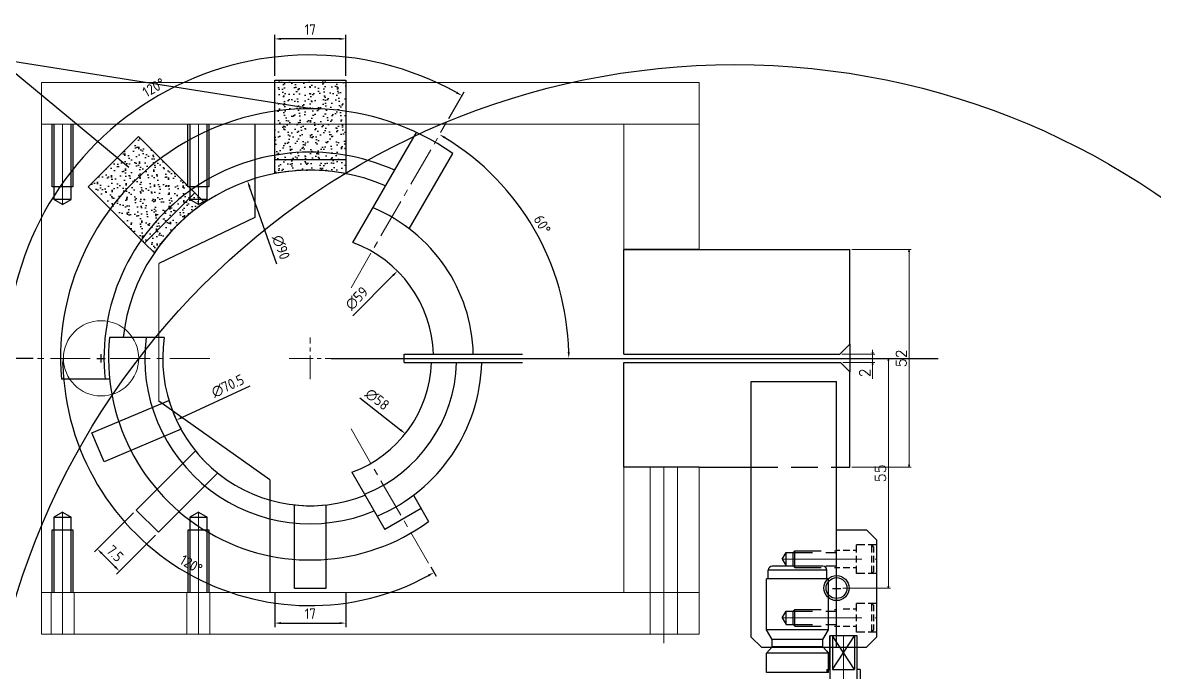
# Model space of a CAD drawing. Header units: inches. Extents: x 0 to 3212, y -602 to 1112.
# Drawn here: x 1001.7 to 1272.2, y 956.9 to 1112.3 of the extents above; entities that cross this region are included whole.
import ezdxf
from ezdxf import colors
from ezdxf.entities.mleader import LeaderData, LeaderLine
from ezdxf.math import Vec2, Vec3

# ---------------------------------------------------------------- set-up
doc = ezdxf.new("R2010")
doc.units = ezdxf.units.IN
for name, pattern in [('CENTER2', [28.575, 19.05, -3.175, 3.175, -3.175]), ('DASHED', [0.75, 0.5, -0.25]), ('DASHED2', [9.525, 6.35, -3.175]), ('HIDDEN', [0.375, 0.25, -0.125])]:
    doc.linetypes.add(name, pattern=pattern)
for name, color, linetype in [('1', 7, 'Continuous'), ('______', 7, 'Continuous'), ('DRAW-2', 7, 'Continuous'), ('HARDWARE', 7, 'Continuous'), ('HIDDEN', 2, 'HIDDEN'), ('중심선', 1, 'CENTER2'), ('치수선', 3, 'Continuous')]:
    doc.layers.add(name, color=color, linetype=linetype)
doc.styles.add('ISOCP', font='isocp.shx')
doc.styles.add('ROMANS', font='ROMANS.shx')
doc.styles.get("Standard").update_dxf_attribs({"font": 'arial.ttf'})
doc.dimstyles.new('ILJINGLOBAL', dxfattribs={"dimtxt": 2.5, "dimasz": 1.5, "dimexe": 1, "dimexo": 1, "dimgap": 1, "dimtad": 1, "dimtoh": 1, "dimzin": 9, "dimdsep": 46, "dimtxsty": 'ISOCP', "dimcen": 0, "dimclrd": 1, "dimclre": 1, "dimclrt": 2, "dimazin": 2, "dimtm": 1e-09, "dimtfac": 1, "dimtofl": 0, "dimtmove": 1, "dimatfit": 3, "dimfxl": 1, "dimtolj": 1, "dimtzin": 0, "dimarcsym": 0})
doc.dimstyles.new('표준', dxfattribs={"dimtxt": 2.5, "dimasz": 0.5, "dimexe": 0.5, "dimexo": 0.5, "dimtad": 1, "dimdsep": 46, "dimtxsty": 'ROMANS', "dimblk": 'OPEN30', "dimcen": 1, "dimclrd": 1, "dimclre": 1, "dimclrt": 1, "dimadec": 0, "dimazin": 0, "dimtfac": 0.7, "dimtmove": 0, "dimatfit": 3, "dimldrblk": 'OPEN30', "dimfxl": 1, "dimtolj": 1, "dimlwd": 13, "dimlwe": 13, "dimarcsym": 0})

# ---------------------------------------------------------------- blocks, each defined once
blk = doc.blocks.new('*D1253')
at = {"color": 1, "lineweight": -2, "transparency": 16777216}
blk.add_line((1124.38, 1032.03), (1133.22, 1032.03), dxfattribs=at)
blk.add_arc((1070.41, 1032.03), 61.81, 1.3904, 58.6096, dxfattribs=at)
at = {"color": 1, "transparency": 16777216}
for points in [[(1102.48, 1084.58), (1102.73, 1085.01), (1101.32, 1085.56)], [(1132.45, 1033.53), (1131.95, 1033.53), (1132.22, 1032.03)]]:
    blk.add_solid(points, dxfattribs=at)
at = {"layer": 'Defpoints', "color": 0, "transparency": 16777216}
for p in [(1103.02, 1088.52), (1128.49, 1053.17), (1080.16, 1048.92), (1065.41, 1032.03), (1123.38, 1032.03)]:
    blk.add_point(p, dxfattribs=at)
at = {"color": 2, "transparency": 16777216, "insert": (1125.89, 1064.06), "char_height": 2.5, "attachment_point": 5, "rotation": 300, "style": 'ISOCP'}
blk.add_mtext('\\A1;60°', dxfattribs=at)
blk = doc.blocks.new('*D1254')
at = {"color": 1, "lineweight": -2, "transparency": 16777216}
for p, q in [((1103.52, 1089.38), (1107.18, 1095.73)), ((1004.18, 1032.03), (996.86, 1032.03))]:
    blk.add_line(p, q, dxfattribs=at)
blk.add_arc((1070.41, 1032.03), 72.55, 61.1846, 178.8154, dxfattribs=at)
at = {"color": 1, "transparency": 16777216}
for points in [[(1105.5, 1095.81), (1105.25, 1095.38), (1106.68, 1094.86)], [(998.12, 1033.53), (997.62, 1033.53), (997.86, 1032.03)]]:
    blk.add_solid(points, dxfattribs=at)
at = {"layer": 'Defpoints', "color": 0, "transparency": 16777216}
for p in [(1057.81, 1103.48), (1103.02, 1088.52), (1080.16, 1048.92), (1005.18, 1032.03), (1046.41, 1032.03)]:
    blk.add_point(p, dxfattribs=at)
at = {"color": 2, "transparency": 16777216, "insert": (1033.01, 1096.81), "char_height": 2.5, "attachment_point": 5, "rotation": 30, "style": 'ISOCP'}
blk.add_mtext('\\A1;120°', dxfattribs=at)
blk = doc.blocks.new('*D1259')
at = {"color": 1, "lineweight": -2, "ltscale": 0.2, "transparency": 16777216}
blk.add_line((1099.21, 982.15), (1100.48, 979.95), dxfattribs=at)
blk.add_arc((1070.41, 1032.03), 59.14, 181.4534, 298.5466, dxfattribs=at)
at = {"color": 1, "ltscale": 0.2, "transparency": 16777216}
for points in [[(1011.04, 1030.53), (1011.54, 1030.53), (1011.27, 1032.03)], [(1098.55, 980.3), (1098.79, 979.87), (1099.98, 980.82)]]:
    blk.add_solid(points, dxfattribs=at)
at = {"layer": 'Defpoints', "color": 0, "ltscale": 0.2, "transparency": 16777216}
for p in [(1005.18, 1032.03), (1046.41, 1032.03), (1080.16, 1015.14), (1025.11, 994.02), (1098.71, 983.01)]:
    blk.add_point(p, dxfattribs=at)
at = {"color": 2, "ltscale": 0.2, "transparency": 16777216, "insert": (1041.97, 982.77), "char_height": 2.5, "attachment_point": 5, "rotation": 330, "style": 'ISOCP'}
blk.add_mtext('\\A1;120°', dxfattribs=at)
blk = doc.blocks.new('*D1246')
at = {"color": 1, "lineweight": -2, "ltscale": 0.2, "transparency": 16777216}
for p, q in [((1061.91, 1099.56), (1061.91, 1109.43)), ((1078.91, 1099.56), (1078.91, 1109.43)), ((1077.41, 1108.43), (1063.41, 1108.43))]:
    blk.add_line(p, q, dxfattribs=at)
at = {"color": 1, "ltscale": 0.2, "transparency": 16777216}
for points in [[(1063.41, 1108.68), (1063.41, 1108.18), (1061.91, 1108.43)], [(1077.41, 1108.68), (1077.41, 1108.18), (1078.91, 1108.43)]]:
    blk.add_solid(points, dxfattribs=at)
at = {"layer": 'Defpoints', "color": 0, "ltscale": 0.2, "transparency": 16777216}
for p in [(1061.91, 1108.43), (1061.91, 1098.56), (1078.91, 1098.56)]:
    blk.add_point(p, dxfattribs=at)
at = {"color": 2, "ltscale": 0.2, "transparency": 16777216, "insert": (1070.41, 1110.68), "char_height": 2.5, "attachment_point": 5, "style": 'ISOCP'}
blk.add_mtext('\\A1;17', dxfattribs=at)
blk = doc.blocks.new('*D1247')
at = {"color": 1, "lineweight": -2, "ltscale": 0.2, "transparency": 16777216}
for p, q in [((1061.91, 975.98), (1061.91, 967.71)), ((1078.91, 975.98), (1078.91, 967.71)), ((1063.41, 968.71), (1077.41, 968.71))]:
    blk.add_line(p, q, dxfattribs=at)
at = {"color": 1, "ltscale": 0.2, "transparency": 16777216}
for points in [[(1063.41, 968.96), (1063.41, 968.46), (1061.91, 968.71)], [(1077.41, 968.96), (1077.41, 968.46), (1078.91, 968.71)]]:
    blk.add_solid(points, dxfattribs=at)
at = {"layer": 'Defpoints', "color": 0, "ltscale": 0.2, "transparency": 16777216}
for p in [(1061.91, 976.98), (1078.91, 976.98), (1078.91, 968.71)]:
    blk.add_point(p, dxfattribs=at)
at = {"color": 2, "ltscale": 0.2, "transparency": 16777216, "insert": (1070.41, 970.96), "char_height": 2.5, "attachment_point": 5, "style": 'ISOCP'}
blk.add_mtext('\\A1;17', dxfattribs=at)
blk = doc.blocks.new('*D1261')
at = {"color": 1, "lineweight": -2, "ltscale": 0.2, "transparency": 16777216}
blk.add_line((1062.46, 1054.52), (1055.91, 1073.04), dxfattribs=at)
at = {"color": 1, "ltscale": 0.2, "transparency": 16777216}
blk.add_solid([(1056.15, 1073.13), (1055.67, 1072.96), (1055.41, 1074.46)], dxfattribs=at)
at = {"layer": 'Defpoints', "color": 0, "ltscale": 0.2, "transparency": 16777216}
for p in [(1055.41, 1074.46), (1085.41, 989.6)]:
    blk.add_point(p, dxfattribs=at)
at = {"color": 2, "ltscale": 0.2, "transparency": 16777216, "insert": (1063.41, 1058.58), "char_height": 2.5, "attachment_point": 5, "rotation": 289.4684, "style": 'ISOCP'}
blk.add_mtext('\\A1;∅90', dxfattribs=at)
blk = doc.blocks.new('*D1262')
at = {"color": 1, "lineweight": -2, "ltscale": 0.2, "transparency": 16777216}
blk.add_line((1056, 1025.38), (1039.76, 1017.89), dxfattribs=at)
at = {"color": 1, "ltscale": 0.2, "transparency": 16777216}
blk.add_solid([(1039.66, 1018.12), (1039.87, 1017.66), (1038.4, 1017.26)], dxfattribs=at)
at = {"layer": 'Defpoints', "color": 0, "ltscale": 0.2, "transparency": 16777216}
for p in [(1102.42, 1046.8), (1038.4, 1017.26)]:
    blk.add_point(p, dxfattribs=at)
at = {"color": 2, "ltscale": 0.2, "transparency": 16777216, "insert": (1050.7, 1025.41), "char_height": 2.5, "attachment_point": 5, "rotation": 24.7667, "style": 'ISOCP'}
blk.add_mtext('\\A1;∅70.5', dxfattribs=at)
blk = doc.blocks.new('*D1263')
at = {"color": 1, "lineweight": -2, "ltscale": 0.2, "transparency": 16777216}
blk.add_line((1082.28, 1022.62), (1091.96, 1014.94), dxfattribs=at)
at = {"color": 1, "ltscale": 0.2, "transparency": 16777216}
blk.add_solid([(1092.11, 1015.14), (1091.8, 1014.75), (1093.13, 1014.01)], dxfattribs=at)
at = {"layer": 'Defpoints', "color": 0, "ltscale": 0.2, "transparency": 16777216}
for p in [(1047.69, 1050.05), (1093.13, 1014.01)]:
    blk.add_point(p, dxfattribs=at)
at = {"color": 2, "ltscale": 0.2, "transparency": 16777216, "insert": (1086.42, 1022.21), "char_height": 2.5, "attachment_point": 5, "rotation": 321.5877, "style": 'ISOCP'}
blk.add_mtext('\\A1;∅58', dxfattribs=at)
blk = doc.blocks.new('*D1264')
at = {"color": 1, "lineweight": -2, "ltscale": 0.2, "transparency": 16777216}
blk.add_line((1080.59, 1042.23), (1090.19, 1051.85), dxfattribs=at)
at = {"color": 1, "ltscale": 0.2, "transparency": 16777216}
blk.add_solid([(1090.01, 1052.02), (1090.37, 1051.67), (1091.25, 1052.91)], dxfattribs=at)
at = {"layer": 'Defpoints', "color": 0, "ltscale": 0.2, "transparency": 16777216}
for p in [(1091.25, 1052.91), (1049.57, 1011.15)]:
    blk.add_point(p, dxfattribs=at)
at = {"color": 2, "ltscale": 0.2, "transparency": 16777216, "insert": (1081.54, 1046.36), "char_height": 2.5, "attachment_point": 5, "rotation": 45.0496, "style": 'ISOCP'}
blk.add_mtext('\\A1;∅59', dxfattribs=at)
blk = doc.blocks.new('_Open30')
at = {"color": 0, "lineweight": -2}
for p, q in [((-1, 0.27), (0, 0)), ((0, 0), (-1, -0.27)), ((0, 0), (-1, 0))]:
    blk.add_line(p, q, dxfattribs=at)
blk = doc.blocks.new('*D1250')
at = {"layer": 'Defpoints', "color": 0, "transparency": 16777216}
for p in [(1190.99, 1032.03), (1197.23, 977.03), (1208.62, 977.03)]:
    blk.add_point(p, dxfattribs=at)
at = {"layer": '치수선', "color": 1, "lineweight": 13, "transparency": 16777216}
for p, q in [((1191.49, 1032.03), (1209.12, 1032.03)), ((1208.62, 1031.53), (1208.62, 977.53)), ((1197.73, 977.03), (1209.12, 977.03))]:
    blk.add_line(p, q, dxfattribs=at)
at = {"layer": '치수선', "color": 1, "lineweight": 13, "transparency": 16777216, "xscale": 0.5, "yscale": 0.5, "zscale": 0.5}
for p, rotation in [((1208.62, 1032.03), 90), ((1208.62, 977.03), 270)]:
    blk.add_blockref('_Open30', p, dxfattribs=dict(at, rotation=rotation))
at = {"layer": '치수선', "color": 1, "lineweight": 13, "transparency": 16777216, "insert": (1206.74, 1004.53), "char_height": 2.5, "attachment_point": 5, "rotation": 90, "style": 'ROMANS'}
blk.add_mtext('\\A1;55', dxfattribs=at)
blk = doc.blocks.new('*D1251')
at = {"layer": '______', "color": 1, "lineweight": 13, "transparency": 16777216}
for p, q in [((1204.86, 1033.53), (1204.86, 1034.03)), ((1197.51, 1033.03), (1205.36, 1033.03)), ((1197.71, 1031.03), (1205.36, 1031.03)), ((1204.86, 1033.03), (1204.86, 1031.03)), ((1204.86, 1030.53), (1204.86, 1027.11))]:
    blk.add_line(p, q, dxfattribs=at)
at = {"layer": 'Defpoints', "color": 0, "transparency": 16777216}
for p in [(1197.01, 1033.03), (1197.21, 1031.03), (1204.86, 1031.03)]:
    blk.add_point(p, dxfattribs=at)
at = {"layer": '______', "color": 1, "lineweight": 13, "transparency": 16777216, "xscale": 0.5, "yscale": 0.5, "zscale": 0.5}
for p, rotation in [((1204.86, 1033.03), 270), ((1204.86, 1031.03), 90)]:
    blk.add_blockref('_Open30', p, dxfattribs=dict(at, rotation=rotation))
at = {"layer": '______', "color": 1, "lineweight": 5, "transparency": 16777216, "insert": (1202.99, 1028.57), "char_height": 2.5, "attachment_point": 5, "rotation": 90, "style": 'ROMANS'}
blk.add_mtext('\\A1;2', dxfattribs=at)
blk = doc.blocks.new('*D1252')
at = {"layer": '______', "color": 1, "lineweight": 13, "transparency": 16777216}
for p, q in [((1199.91, 1058.03), (1214.07, 1058.03)), ((1213.57, 1057.53), (1213.57, 1006.53)), ((1199.91, 1006.03), (1214.07, 1006.03))]:
    blk.add_line(p, q, dxfattribs=at)
at = {"layer": 'Defpoints', "color": 0, "transparency": 16777216}
for p in [(1199.41, 1058.03), (1199.41, 1006.03), (1213.57, 1006.03)]:
    blk.add_point(p, dxfattribs=at)
at = {"layer": '______', "color": 1, "lineweight": 13, "transparency": 16777216, "xscale": 0.5, "yscale": 0.5, "zscale": 0.5}
for p, rotation in [((1213.57, 1058.03), 90), ((1213.57, 1006.03), 270)]:
    blk.add_blockref('_Open30', p, dxfattribs=dict(at, rotation=rotation))
at = {"layer": '______', "color": 1, "lineweight": 5, "transparency": 16777216, "insert": (1211.7, 1032.03), "char_height": 2.5, "attachment_point": 5, "rotation": 90, "style": 'ROMANS'}
blk.add_mtext('\\A1;52', dxfattribs=at)
blk = doc.blocks.new('*D1267')
at = {"color": 1, "lineweight": -2, "ltscale": 0.2, "transparency": 16777216}
for p, q in [((1028.12, 995.05), (1018.8, 985.73)), ((1033.42, 989.74), (1024.1, 980.42)), ((1023.75, 982.19), (1020.57, 985.37))]:
    blk.add_line(p, q, dxfattribs=at)
at = {"color": 1, "ltscale": 0.2, "transparency": 16777216}
for points in [[(1020.75, 985.55), (1020.39, 985.2), (1019.51, 986.43)], [(1023.93, 982.37), (1023.57, 982.01), (1024.81, 981.13)]]:
    blk.add_solid(points, dxfattribs=at)
at = {"layer": 'Defpoints', "color": 0, "ltscale": 0.2, "transparency": 16777216}
for p in [(1028.83, 995.75), (1034.13, 990.45), (1019.51, 986.43)]:
    blk.add_point(p, dxfattribs=at)
at = {"color": 2, "ltscale": 0.2, "transparency": 16777216, "insert": (1023.75, 985.37), "char_height": 2.5, "attachment_point": 5, "rotation": 315, "style": 'ISOCP'}
blk.add_mtext('\\A1;7.5', dxfattribs=at)

msp = doc.modelspace()

# ---------------------------------------------------------------- hatches: boundary and pattern name
h = msp.add_hatch()
h.set_pattern_fill('AR-SAND', color=6, scale=0.05, angle=-90)
h.set_pattern_definition([(307.5, (2988.8467, 1484.931), (2.4470662, 0.0800016), [0, -1.9304, 0, -2.159, 0, -2.06375]), (277.5, (2988.8467, 1484.931), (3.5841255, -2.2476164), [0, -1.0414, 0, -1.7399, 0, -0.66675]), (237.5, (2988.8467, 1486.493), (0.007186, -3.9549619), [0, -0.635, 0, -2.286, 0, -2.9845]), (227.5, (2988.8467, 1486.493), (1.1146466, -3.817782), [0, -0.3175, 0, -1.4986, 0, -1.7145])])
edge = h.paths.add_edge_path()
edge.add_line((1061.9086, 1079.5097), (1061.9086, 1098.5623))
edge.add_line((1061.9086, 1098.5623), (1078.9086, 1098.5623))
edge.add_line((1078.9086, 1098.5623), (1078.9086, 1076.2204))
edge.add_arc((1070.4086, 1032.0305), 45, 79.112052, 100.887948)
edge.add_line((1061.9086, 1076.2204), (1061.9086, 1079.5097))
h = msp.add_hatch()
h.set_pattern_fill('AR-SAND', color=6, scale=0.05, angle=-45)
h.set_pattern_definition([(352.5, (2106.7002, 2708.8201), (1.6737674, 1.7869067), [0, -1.9304, 0, -2.159, 0, -2.06375]), (322.5, (2106.7002, 2708.82), (4.123664, 0.9450546), [0, -1.0414, 0, -1.7399, 0, -0.66675]), (282.5, (2105.5956, 2709.9247), (2.8016616, -2.7914991), [0, -0.635, 0, -2.286, 0, -2.9845]), (272.5, (2105.5956, 2709.9247), (3.487754, -1.9114055), [0, -0.3175, 0, -1.4986, 0, -1.7145])])
edge = h.paths.add_edge_path()
edge.add_line((1030.8252, 1059.593), (1017.353, 1073.0652))
edge.add_line((1017.353, 1073.0652), (1029.3739, 1085.086))
edge.add_line((1029.3739, 1085.086), (1045.172, 1069.2879))
edge.add_arc((1070.4086, 1032.0305), 45, 124.112052, 145.887948)
edge.add_line((1033.1512, 1057.2671), (1030.8252, 1059.593))

# ---------------------------------------------------------------- linework, layer by layer
at = {"color": 6}
for p, q in [((1061.9086, 1079.5097), (1061.9086, 1098.5623)), ((1061.9086, 1098.5623), (1078.9086, 1098.5623)), ((1078.9086, 1098.5623), (1078.9086, 1076.2204)), ((1017.353, 1073.0652), (1029.3739, 1085.086)), ((1029.3739, 1085.086), (1045.172, 1069.2879)), ((1078.9086, 1079.5097), (1061.9086, 1079.5097)), ((1061.9086, 1076.2204), (1061.9086, 1079.5097)), ((1030.8252, 1059.593), (1017.353, 1073.0652)), ((1042.8461, 1071.6138), (1030.8252, 1059.593)), ((1033.1512, 1057.2671), (1030.8252, 1059.593)), ((1018.2008, 1014.1785), (1034.1529, 1020.9261)), ((1034.1529, 1020.9261), (1036.6224, 1021.9707)), ((1039.5442, 1015.0632), (1021.1226, 1007.271)), ((1021.1226, 1007.271), (1018.2008, 1014.1785)), ((1041.0754, 1008.0006), (1042.9714, 1009.8966)), ((1028.828, 995.7532), (1041.0754, 1008.0006)), ((1048.2747, 1004.5933), (1034.1313, 990.4499)), ((1034.1313, 990.4499), (1028.828, 995.7532)), ((1066.6586, 994.2971), (1066.6586, 996.9785)), ((1074.1586, 996.9785), (1074.1586, 976.9766)), ((1066.6586, 976.9766), (1066.6586, 994.2971)), ((1074.1586, 976.9766), (1066.6586, 976.9766))]:
    msp.add_line(p, q, dxfattribs=at)
for p, q in [((1080.615, 1059.7086), (1095.8244, 1086.052)), ((1094.0778, 1063.0267), (1104.4847, 1081.052)), ((1035.513, 1037.0305), (1022.4448, 1037.0305)), ((1092.8863, 1033.0305), (1121.1849, 1033.0305)), ((1092.8863, 1031.0305), (1092.8863, 1033.0305)), ((1092.8863, 1031.0305), (1121.1849, 1031.0305)), ((1022.4448, 1027.0305), (1010.9166, 1027.0305)), ((1080.3613, 1004.7918), (1088.2561, 991.1176)), ((1095.0857, 999.2884), (1098.7206, 992.9926))]:
    msp.add_line(p, q)
at = {"ltscale": 0.2}
for p, q in [((1199.4086, 1035.4305), (1199.4086, 1028.8305)), ((1075.4086, 1032.0305), (1220.4954, 1032.0305)), ((1096.9164, 996.1176), (1088.2561, 991.1176)), ((1178.2586, 962.9805), (1203.382, 962.9805))]:
    msp.add_line(p, q, dxfattribs=at)
at = {"color": 7, "linetype": 'Continuous'}
for p, q in [((1196.2286, 979.4223), (1196.2286, 991.4441)), ((1196.2286, 990.9805), (1203.382, 990.9805)), ((1203.382, 990.9805), (1205.7524, 988.5886)), ((1197.0328, 986.0859), (1196.2286, 986.0859)), ((1199.4243, 986.0859), (1197.837, 986.0859)), ((1201.0116, 986.0859), (1200.2074, 986.0859)), ((1201.0116, 985.5776), (1201.0116, 987.4182)), ((1202.9799, 987.4182), (1201.0116, 987.4182)), ((1205.7524, 987.4182), (1203.7841, 987.4182)), ((1204.673, 985.5776), (1204.673, 987.4182)), ((1205.1809, 986.9113), (1204.673, 987.4182)), ((1205.1809, 985.5776), (1205.1809, 986.9113)), ((1201.0116, 983.2076), (1201.0116, 984.7949)), ((1201.0116, 980.5621), (1201.0116, 982.403)), ((1204.673, 983.2076), (1204.673, 984.7949)), ((1204.673, 980.5621), (1204.673, 982.403)), ((1205.1809, 983.2076), (1205.1809, 984.7949)), ((1205.1809, 981.069), (1205.1809, 982.403)), ((1197.0328, 981.9166), (1196.2286, 981.9166)), ((1199.4243, 981.9166), (1197.837, 981.9166)), ((1201.0116, 981.9166), (1200.2074, 981.9166)), ((1202.9799, 980.5621), (1201.0116, 980.5621)), ((1205.7524, 980.5621), (1203.7841, 980.5621)), ((1204.673, 980.5621), (1205.1809, 981.069)), ((1196.2286, 963.138), (1196.2286, 975.1806)), ((1199.4243, 972.0655), (1197.837, 972.0655)), ((1201.0116, 972.0655), (1200.2074, 972.0655)), ((1201.0116, 971.5776), (1201.0116, 973.42)), ((1202.9799, 973.42), (1201.0116, 973.42)), ((1205.7524, 973.42), (1203.7841, 973.42)), ((1204.673, 971.5776), (1204.673, 973.42)), ((1205.1809, 972.9117), (1204.673, 973.42)), ((1205.1809, 971.5776), (1205.1809, 972.9117)), ((1201.0116, 969.1872), (1201.0116, 970.7745)), ((1204.673, 969.1872), (1204.673, 970.7745)), ((1205.1809, 969.1872), (1205.1809, 970.7745)), ((1197.0328, 967.8962), (1196.2286, 967.8962)), ((1199.4243, 967.8962), (1197.837, 967.8962)), ((1201.0116, 967.8962), (1200.2074, 967.8962)), ((1201.0116, 966.5625), (1201.0116, 968.403)), ((1202.9799, 966.5625), (1201.0116, 966.5625)), ((1205.7524, 966.5625), (1203.7841, 966.5625)), ((1204.673, 966.5625), (1204.673, 968.403)), ((1204.673, 966.5625), (1205.1809, 967.0708)), ((1205.1809, 967.0708), (1205.1809, 968.403)), ((1205.7524, 965.3709), (1203.382, 962.9805))]:
    msp.add_line(p, q, dxfattribs=at)
at = {"color": 0}
msp.add_circle((1171.9189, 922.6389), 179.631, dxfattribs=at)
at = {"ltscale": 0.2}
for radius, start, end in [(59.7017, 55.195868, 184.804132), (49.3094, 65.819826, 185.819826), (45, 66.37937, 173.62063), (39, 1.469284, 67.365886), (29.5, 1.942602, 69.758257), (48.2237, 174.04868, 305.95132), (39.5634, 172.739585, 292.739585), (35.252, 171.845899, 291.845899), (29, 290.071808, 358.023892), (35, 291.786789, 358.362755), (41, 292.995274, 358.602403)]:
    msp.add_arc((1070.4086, 1032.0305), radius, start, end, dxfattribs=at)
at = {"color": 6}
for centre, radius, start, end in [((1070.4086, 1032.0305), 45, 79.112052, 100.887948), ((1070.4086, 1032.0305), 45, 124.112052, 145.887948), ((1070.366, 1032.1723), 35.252, 196.821525, 209.034539), ((1070.4086, 1032.0305), 35.252, 218.893493, 231.106507), ((1070.4086, 1032.0305), 35.252, 263.893493, 276.106507)]:
    msp.add_arc(centre, radius, start, end, dxfattribs=at)
at = {"layer": '1', "linetype": 'Continuous'}
for p, q in [((1193.9411, 981.3411), (1179.8761, 981.3411)), ((1195.2628, 957.6389), (1200.5543, 965.6389)), ((1200.5543, 957.6389), (1195.2628, 965.6389)), ((1193.9086, 957.6389), (1193.9086, 956.9284)), ((1193.9086, 956.8639), (1193.9086, 956.9284))]:
    msp.add_line(p, q, dxfattribs=at)
at = {"layer": '1', "color": 7, "linetype": 'Continuous'}
for p, q in [((1195.2628, 965.6389), (1194.6586, 965.6389)), ((1194.6586, 965.6389), (1194.6586, 957.6389)), ((1194.6586, 957.6389), (1194.6586, 965.6389)), ((1200.5543, 965.6389), (1195.2628, 965.6389)), ((1195.2628, 965.6389), (1195.2628, 957.6389)), ((1201.1586, 965.6389), (1200.5543, 965.6389)), ((1200.5543, 965.6389), (1200.5543, 957.6389)), ((1201.1586, 957.6389), (1201.1586, 965.6389)), ((1201.1586, 957.6389), (1201.1586, 965.6389)), ((1193.9086, 957.6389), (1194.6586, 957.6389)), ((1195.2628, 957.6389), (1200.5543, 957.6389)), ((1201.9086, 957.6389), (1201.1586, 957.6389)), ((1201.9086, 957.6389), (1201.9086, 950.6389))]:
    msp.add_line(p, q, dxfattribs=at)
at = {"layer": '1', "color": 1, "linetype": 'CENTER2', "lineweight": 13}
msp.add_line((1197.9086, 950.6389), (1197.9086, 965.6389), dxfattribs=at)
at = {"layer": '1', "color": 1, "linetype": 'Continuous'}
for p, q in [((1194.6586, 957.6389), (1194.6586, 950.6389)), ((1201.1586, 950.6389), (1201.1586, 957.6389))]:
    msp.add_line(p, q, dxfattribs=at)
at = {"layer": '1', "linetype": 'Continuous'}
for centre, start, end in [((1180.8761, 981.3411), 90, 180), ((1192.9411, 981.3411), 0, 90)]:
    msp.add_arc(centre, 1, start, end, dxfattribs=at)
at = {"layer": '______', "color": 4, "lineweight": 5}
for p, q in [((1006.1877, 1098.0305), (1006.1877, 1088.0305)), ((1033.4086, 1098.0305), (1006.1877, 1098.0305)), ((1163.4086, 1098.0305), (1033.4086, 1098.0305)), ((1163.4086, 1098.0305), (1163.4086, 1088.0305)), ((1163.4086, 1058.0305), (1163.4086, 1093.0305)), ((1006.1877, 1088.0305), (1006.1877, 976.0305)), ((1006.1877, 1088.0305), (1056.3877, 1088.0305)), ((1011.1877, 1088.0305), (1011.1877, 1068.818)), ((1163.4086, 1088.0305), (1033.4086, 1088.0305)), ((1043.6877, 1088.0305), (1043.6877, 1068.818)), ((1145.4086, 1058.0305), (1145.4086, 1088.0305)), ((1034.2086, 1054.6895), (1034.2086, 1021.8096)), ((1145.4086, 1006.0305), (1145.4086, 976.0305)), ((1151.7086, 1006.0305), (1151.7086, 976.0305)), ((1158.2086, 1006.0305), (1158.2086, 976.0305)), ((1163.4086, 1006.0305), (1163.4097, 966.0305)), ((1011.1888, 976.0305), (1011.1888, 995.2429)), ((1043.6888, 976.0305), (1043.6888, 995.2429)), ((1006.1888, 976.0305), (1006.1888, 966.0305)), ((1006.1888, 976.0305), (1056.3888, 976.0305)), ((1008.4388, 976.0305), (1008.4388, 966.0305)), ((1011.1888, 976.0305), (1011.1888, 966.0305)), ((1013.9388, 976.0305), (1013.9388, 966.0305)), ((1033.4097, 976.0305), (1163.4097, 976.0305)), ((1040.9388, 976.0305), (1040.9388, 966.0305)), ((1043.6888, 976.0305), (1043.6888, 966.0305)), ((1046.4388, 976.0305), (1046.4388, 966.0305)), ((1151.7086, 976.0305), (1151.7086, 966.0305)), ((1158.2086, 976.0305), (1158.2086, 966.0305)), ((1033.4097, 966.0305), (1006.1888, 966.0305)), ((1033.4097, 966.0305), (1163.4097, 966.0305))]:
    msp.add_line(p, q, dxfattribs=at)
at = {"layer": '______', "color": 4}
for p, q in [((1008.6877, 1073.0305), (1008.6877, 1088.0305)), ((1009.0877, 1088.0305), (1009.0877, 1070.0305)), ((1013.2877, 1070.0305), (1013.2877, 1088.0305)), ((1013.6877, 1088.0305), (1013.6877, 1073.0305)), ((1041.1877, 1073.0305), (1041.1877, 1088.0305)), ((1041.5877, 1088.0305), (1041.5877, 1070.0305)), ((1045.7877, 1070.0305), (1045.7877, 1088.0305)), ((1046.1877, 1088.0305), (1046.1877, 1073.0305)), ((1057.1495, 1088.0305), (1057.1495, 1065.6954)), ((1013.6877, 1073.0305), (1008.6877, 1073.0305)), ((1046.1877, 1073.0305), (1041.1877, 1073.0305)), ((1011.1877, 1068.818), (1009.0877, 1070.0305)), ((1013.2877, 1070.0305), (1009.0877, 1070.0305)), ((1011.1877, 1068.818), (1013.2877, 1070.0305)), ((1043.6877, 1068.818), (1041.5877, 1070.0305)), ((1045.7877, 1070.0305), (1041.5877, 1070.0305)), ((1043.6877, 1068.818), (1045.7877, 1070.0305)), ((1057.1495, 1065.6954), (1034.2086, 1054.6895)), ((1060.7861, 1002.9579), (1034.2086, 1021.8096)), ((1060.7861, 1002.9579), (1060.7861, 976.0305)), ((1011.1888, 995.2429), (1009.0888, 994.0305)), ((1009.0888, 994.0305), (1013.2888, 994.0305)), ((1009.0888, 994.0305), (1009.0888, 976.0305)), ((1011.1888, 995.2429), (1013.2888, 994.0305)), ((1013.2888, 976.0305), (1013.2888, 994.0305)), ((1043.6888, 995.2429), (1041.5888, 994.0305)), ((1041.5888, 994.0305), (1045.7888, 994.0305)), ((1041.5888, 994.0305), (1041.5888, 976.0305)), ((1043.6888, 995.2429), (1045.7888, 994.0305)), ((1045.7888, 976.0305), (1045.7888, 994.0305)), ((1008.6888, 991.0305), (1013.6888, 991.0305)), ((1008.6888, 976.0305), (1008.6888, 991.0305)), ((1013.6888, 991.0305), (1013.6888, 976.0305)), ((1041.1888, 991.0305), (1046.1888, 991.0305)), ((1041.1888, 976.0305), (1041.1888, 991.0305)), ((1046.1888, 991.0305), (1046.1888, 976.0305))]:
    msp.add_line(p, q, dxfattribs=at)
at = {"layer": '______', "color": 1}
for p, q in [((1019.4086, 1032.0305), (1021.4086, 1032.0305)), ((1020.4086, 1031.0305), (1020.4086, 1033.0305))]:
    msp.add_line(p, q, dxfattribs=at)
at = {"layer": '______', "color": 2, "lineweight": 5}
for p, q in [((1154.9586, 1006.0305), (1154.9586, 981.0305)), ((1154.9586, 981.0305), (1154.9586, 963.9385))]:
    msp.add_line(p, q, dxfattribs=at)
at = {"layer": '______'}
msp.add_line((1163.4086, 1006.0305), (1175.8586, 1006.0305), dxfattribs=at)
at = {"layer": '______', "color": 4, "lineweight": 5}
msp.add_circle((1020.4086, 1032.0305), 9, dxfattribs=at)
at = {"layer": 'DRAW-2'}
for p, q in [((1145.4086, 1033.0305), (1145.4086, 1058.0305)), ((1145.4086, 1058.0305), (1199.4086, 1058.0305)), ((1199.4086, 1035.4305), (1199.4086, 1058.0305)), ((1197.0086, 1033.0305), (1199.4086, 1035.4305)), ((1145.4086, 1006.0305), (1145.4086, 1031.0305)), ((1199.4086, 1006.0305), (1199.4086, 1028.8305)), ((1175.8586, 1026.4805), (1196.2286, 1026.4805)), ((1175.8586, 965.3805), (1175.8586, 1026.4805)), ((1176.1086, 1026.4805), (1195.7086, 1026.4805)), ((1196.2286, 962.9805), (1196.2286, 1026.4805)), ((1196.2286, 1005.8305), (1196.2286, 1025.9809)), ((1196.2286, 1006.0305), (1199.4086, 1006.0305)), ((1175.8586, 965.3805), (1178.2586, 962.9805))]:
    msp.add_line(p, q, dxfattribs=at)
at = {"layer": 'HARDWARE', "linetype": 'Continuous'}
for p, q in [((1192.9411, 982.3411), (1180.8761, 982.3411)), ((1179.8761, 979.2931), (1179.8761, 981.3411)), ((1193.9411, 979.2931), (1193.9411, 981.3411)), ((1179.4791, 967.0884), (1179.4791, 979.2931)), ((1194.3381, 979.2931), (1179.4791, 979.2931)), ((1194.3381, 967.0884), (1194.3381, 979.2931)), ((1180.8761, 964.8024), (1179.4791, 967.0884)), ((1194.3381, 967.0884), (1179.4791, 967.0884)), ((1192.9411, 964.8024), (1194.3381, 967.0884)), ((1180.8761, 963.0244), (1180.8761, 964.8024)), ((1192.9411, 964.8024), (1180.8761, 964.8024)), ((1192.9411, 963.0244), (1192.9411, 964.8024)), ((1180.8761, 963.0244), (1179.4791, 961.5004)), ((1193.9086, 961.5004), (1179.4791, 961.5004)), ((1179.4791, 956.9284), (1179.4791, 961.5004)), ((1180.7097, 962.8429), (1180.8761, 963.0244)), ((1192.9411, 963.0244), (1180.8761, 963.0244)), ((1192.9411, 963.0244), (1193.9086, 961.9689)), ((1193.9086, 961.9689), (1194.3381, 961.5004)), ((1194.3381, 957.6389), (1194.3381, 961.5004)), ((1193.9086, 956.9284), (1179.4791, 956.9284))]:
    msp.add_line(p, q, dxfattribs=at)
at = {"layer": 'HARDWARE', "linetype": 'DASHED'}
for p, q in [((1194.3381, 961.5004), (1193.9086, 961.5004)), ((1194.3381, 956.9284), (1193.9086, 956.9284)), ((1194.3381, 956.9284), (1194.3381, 957.6389))]:
    msp.add_line(p, q, dxfattribs=at)
at = {"layer": 'HIDDEN', "color": 0, "linetype": 'DASHED2'}
for p, q in [((1175.8586, 1006.0305), (1196.2286, 1006.0305)), ((1183.2286, 983.9805), (1184.1523, 985.5805)), ((1184.1523, 982.3805), (1184.1523, 985.5805)), ((1184.1523, 985.5805), (1196.2286, 985.5805)), ((1185.8286, 985.5805), (1186.2286, 985.9805)), ((1185.8286, 982.3805), (1185.8286, 985.5805)), ((1186.2286, 981.9805), (1186.2286, 985.9805)), ((1186.2286, 985.9805), (1196.2286, 985.9805)), ((1183.2286, 983.9805), (1184.1523, 982.3805)), ((1184.1523, 982.3805), (1196.2286, 982.3805)), ((1185.8286, 982.3805), (1186.2286, 981.9805)), ((1186.2286, 981.9805), (1196.2286, 981.9805)), ((1183.2286, 969.9805), (1184.1523, 971.5805)), ((1184.1523, 971.5805), (1196.2286, 971.5805)), ((1184.1523, 968.3805), (1184.1523, 971.5805)), ((1185.8286, 971.5805), (1186.2286, 971.9805)), ((1185.8286, 968.3805), (1185.8286, 971.5805)), ((1186.2286, 971.9805), (1196.2286, 971.9805)), ((1186.2286, 967.9805), (1186.2286, 971.9805)), ((1183.2286, 969.9805), (1184.1523, 968.3805)), ((1184.1523, 968.3805), (1196.2286, 968.3805)), ((1185.8286, 968.3805), (1186.2286, 967.9805)), ((1186.2286, 967.9805), (1196.2286, 967.9805))]:
    msp.add_line(p, q, dxfattribs=at)
at = {"layer": '중심선', "color": 1, "linetype": 'CENTER2', "lineweight": 13, "ltscale": 0.5}
for p, q in [((1080.1586, 1048.918), (1103.0216, 1088.5179)), ((1046.4086, 1032.0305), (1005.1825, 1032.0305)), ((1087.8863, 1032.0305), (1127.6814, 1032.0305)), ((1080.1586, 1015.143), (1098.7087, 983.0132))]:
    msp.add_line(p, q, dxfattribs=at)
at = {"layer": '중심선', "color": 1, "linetype": 'CENTER2', "lineweight": 13, "ltscale": 0.3}
for p, q in [((1070.4086, 1027.0305), (1070.4086, 1037.0305)), ((1065.4086, 1032.0305), (1075.4086, 1032.0305))]:
    msp.add_line(p, q, dxfattribs=at)
at = {"layer": '치수선', "color": 4, "ltscale": 0.5}
for p, q in [((1163.4086, 1058.0305), (1145.4086, 1058.0305)), ((1163.4086, 1006.0305), (1145.4086, 1006.0305))]:
    msp.add_line(p, q, dxfattribs=at)
at = {"layer": '치수선', "color": 1, "linetype": 'CENTER2', "lineweight": 13}
for p, q in [((1076.4119, 1032.0305), (1190.9942, 1032.0305)), ((1183.2286, 983.9805), (1205.7524, 983.9805)), ((1183.2286, 969.9805), (1205.7524, 969.9805))]:
    msp.add_line(p, q, dxfattribs=at)
at = {"layer": '치수선', "color": 0}
for p, q in [((1145.4086, 1033.0305), (1197.0086, 1033.0305)), ((1205.7524, 988.5886), (1205.7524, 965.3709))]:
    msp.add_line(p, q, dxfattribs=at)
at = {"layer": '치수선', "color": 0, "linetype": 'ByBlock'}
for p, q in [((1145.4086, 1031.0305), (1197.2086, 1031.0305)), ((1197.2086, 1031.0305), (1199.4086, 1028.8305))]:
    msp.add_line(p, q, dxfattribs=at)
at = {"layer": '치수선', "color": 1}
for p, q in [((1195.2286, 976.9805), (1197.2286, 976.9805)), ((1196.2286, 975.9805), (1196.2286, 977.9805))]:
    msp.add_line(p, q, dxfattribs=at)
at = {"layer": '치수선', "color": 0}
for radius in [3, 2.5]:
    msp.add_circle((1196.2286, 977.0882), radius, dxfattribs=at)

# ---------------------------------------------------------------- dimensions: what is measured, and where the dimension line sits
at = {"ltscale": 0.2}
for base, p1, p2, picture, middle in [((1061.9086, 1108.4269), (1078.9086, 1098.5623), (1061.9086, 1098.5623), '*D1246', (1070.4086, 1110.6769)), ((1078.9086, 968.7107), (1061.9086, 976.9766), (1078.9086, 976.9766), '*D1247', (1070.4086, 970.9607))]:
    dim = msp.add_linear_dim(base=base, p1=p1, p2=p2, dimstyle='ILJINGLOBAL', dxfattribs=at)
    dim.commit()
    dim.dimension.update_dxf_attribs({"geometry": picture, "text_midpoint": middle})
for base, line1, picture, middle in [((1057.8105, 1103.4779), ((1046.4086, 1032.0305), (1005.1825, 1032.0305)), '*D1254', (1033.0086, 1096.809)), ((1128.4946, 1053.172), ((1065.4086, 1032.0305), (1123.3803, 1032.0305)), '*D1253', (1125.8895, 1064.0624))]:
    dim = msp.add_angular_dim_2l(base=base, line1=line1, line2=((1080.1586, 1048.918), (1103.0216, 1088.5179)), dimstyle='ILJINGLOBAL')
    dim.commit()
    dim.dimension.update_dxf_attribs({"geometry": picture, "text_midpoint": middle})
for p1, p2, picture, middle in [((1085.4065, 989.6033), (1055.4106, 1074.4576), '*D1261', (1061.2889, 1057.8288)), ((1049.567, 1011.1528), (1091.2501, 1052.9082), '*D1264', (1083.1295, 1044.7734)), ((1047.6853, 1050.0486), (1093.1318, 1014.0123), '*D1263', (1085.023, 1020.4421)), ((1102.4181, 1046.7984), (1038.399, 1017.2625), '*D1262', (1051.6387, 1023.3708))]:
    dim = msp.add_diameter_dim_2p(p1=p1, p2=p2, dimstyle='ILJINGLOBAL', dxfattribs=at)
    dim.commit()
    dim.dimension.update_dxf_attribs({"geometry": picture, "text_midpoint": middle, "dimtype": 163})
dim = msp.add_angular_dim_2l(base=(1025.108, 994.0187), line1=((1080.1586, 1015.143), (1098.7087, 983.0132)), line2=((1046.4086, 1032.0305), (1005.1825, 1032.0305)), dimstyle='ILJINGLOBAL', dxfattribs=at)
dim.commit()
dim.dimension.update_dxf_attribs({"geometry": '*D1259', "text_midpoint": (1041.9658, 982.7662)})
dim = msp.add_aligned_dim(p1=(1034.1313, 990.4499), p2=(1028.828, 995.7532), distance=13.181, dimstyle='ILJINGLOBAL', dxfattribs=at)
dim.commit()
dim.dimension.update_dxf_attribs({"geometry": '*D1267', "text_midpoint": (1023.7502, 985.3721)})
at = {"layer": '______', "color": 4, "lineweight": 5}
for base, p1, p2, picture, middle in [((1213.5714, 1006.0305), (1199.4086, 1058.0305), (1199.4086, 1006.0305), '*D1252', (1211.6964, 1032.0305)), ((1204.8613, 1031.0305), (1197.0086, 1033.0305), (1197.2086, 1031.0305), '*D1251', (1202.9863, 1028.5721))]:
    dim = msp.add_linear_dim(base=base, p1=p1, p2=p2, angle=90, dimstyle='표준', override={"dimfxl": 1.25}, dxfattribs=at)
    dim.commit()
    dim.dimension.update_dxf_attribs({"geometry": picture, "text_midpoint": middle})
at = {"layer": '치수선', "color": 0, "lineweight": 13}
dim = msp.add_linear_dim(base=(1208.6184, 977.0305), p1=(1190.9942, 1032.0305), p2=(1197.2286, 977.0305), angle=90, dimstyle='표준', dxfattribs=at)
dim.commit()
dim.dimension.update_dxf_attribs({"geometry": '*D1250', "text_midpoint": (1206.7434, 1004.5305)})

# ---------------------------------------------------------------- leaders
at = {"ltscale": 0.2}
ml = msp.add_multileader_mtext('Standard', dxfattribs=at)
ml.set_content('2{\\fGulim|b0|i0|c129|p50;등분 할것}', color=256)
ml.set_leader_properties()
ml.build(insert=Vec2(0, 0))
ml.multileader.update_dxf_attribs({"dogleg_length": 0.36, "arrow_head_size": 0.18})
ctx = ml.context
ctx.base_point, ctx.arrow_head_size, ctx.landing_gap_size, ctx.plane_origin = Vec3(969.4442, 1103.4817), 0.18, 0.09, Vec3(1027.2096, 1077.5485)
ctx.text_align_type = 2
notes = []
notes.append((ctx, [(0, (1, 1, 0), (995.8098, 1103.4817), (-1, 0), 0.36, [(0, [(1027.2096, 1077.5485)], 0, [])])]))
ctx.mtext.insert, ctx.mtext.alignment, ctx.mtext.flow_direction = Vec3(995.3598, 1105.6255), 3, 5
ml = msp.add_multileader_mtext('Standard', dxfattribs=at)
ml.set_content('', color=256)
ml.set_leader_properties()
ml.build(insert=Vec2(0, 0))
ml.multileader.update_dxf_attribs({"dogleg_length": 0.36, "arrow_head_size": 0.18})
ctx = ml.context
ctx.base_point, ctx.char_height, ctx.arrow_head_size, ctx.landing_gap_size, ctx.plane_origin = Vec3(995.6298, 1103.4817), 0.18, 0.18, 0.09, Vec3(1070.4086, 1091.7322)
ctx.text_align_type = 2
notes.append((ctx, [(0, (1, 1, 0), (996.1698, 1103.4817), (-1, 0), 0.36, [(0, [(1070.4086, 1091.7322)], 0, [])])]))
ctx.mtext.insert, ctx.mtext.alignment, ctx.mtext.flow_direction = Vec3(995.7198, 1103.5717), 3, 5
for ctx, leaders in notes:
    for number, flags, end, landing, length, lines in leaders:
        leader = LeaderData()
        leader.index, (leader.has_last_leader_line, leader.has_dogleg_vector, leader.attachment_direction) = number, flags
        leader.last_leader_point, leader.dogleg_vector, leader.dogleg_length = Vec3(end), Vec3(landing), length
        for number, points, colour, breaks in lines:
            line = LeaderLine()
            line.index, line.vertices, line.color, line.breaks = number, Vec3.list(points), colors.encode_raw_color(colour), breaks
            leader.lines.append(line)
        ctx.leaders.append(leader)

doc.saveas('drawing.dxf')
